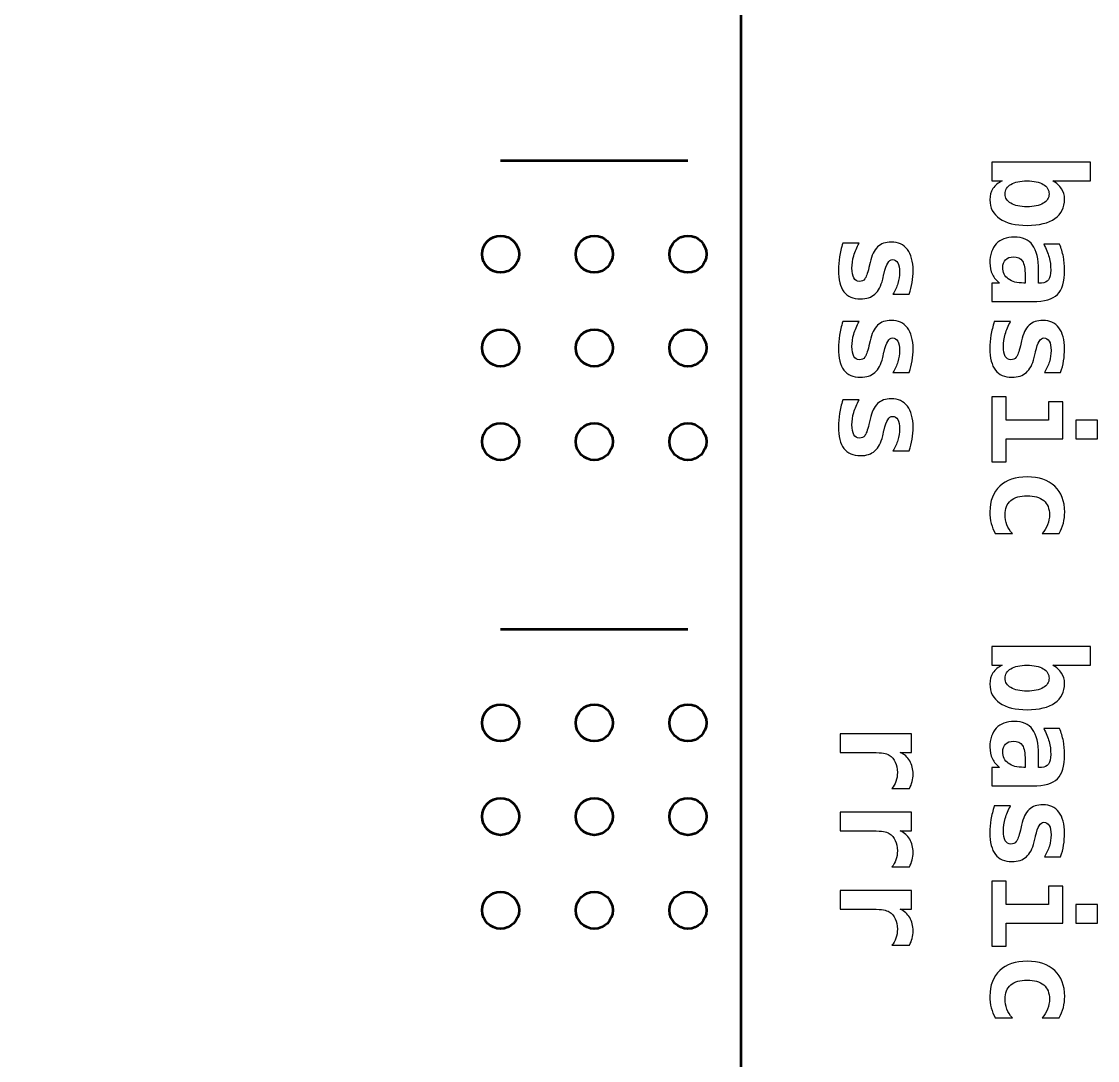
# Model space of a CAD drawing. Header units: centimetres. Extents: x -14.7 to 16.9, y -14.9 to 2.2.
# Drawn here: x -8.251 to -5.334, y -11.931 to -9.115 of the extents above; entities that cross this region are included whole.
import ezdxf

# ---------------------------------------------------------------- set-up
doc = ezdxf.new("R2010")
doc.units = ezdxf.units.CM
doc.header["$MEASUREMENT"] = 0
doc.layers.add('Layer 1', color=7, linetype='Continuous')

msp = doc.modelspace()

# ---------------------------------------------------------------- linework, layer by layer
at = {"layer": 'Layer 1', "lineweight": 53}
for centre in [(-6.952, -9.746), (-6.698, -9.746), (-6.444, -9.746), (-6.952, -10), (-6.698, -10), (-6.444, -10), (-6.952, -10.254), (-6.698, -10.254), (-6.444, -10.254), (-6.952, -11.016), (-6.698, -11.016), (-6.444, -11.016), (-6.952, -11.27), (-6.698, -11.27), (-6.444, -11.27), (-6.952, -11.524), (-6.698, -11.524), (-6.444, -11.524)]:
    msp.add_ellipse(centre, major_axis=(0, 0.05), ratio=1, dxfattribs=at)
msp.add_open_spline([(-13.7, -13.2), (-13.7, -13.2), (-13.7, -6.8), (-13.7, -6.8), (-13.7, -6.8), (-13.7, -6.52386), (-13.47614, -6.3), (-13.2, -6.3), (-13.2, -6.3), (-13.2, -6.3), (-6.8, -6.3), (-6.8, -6.3), (-6.8, -6.3), (-6.52386, -6.3), (-6.3, -6.52386), (-6.3, -6.8), (-6.3, -6.8), (-6.3, -6.8), (-6.3, -13.2), (-6.3, -13.2), (-6.3, -13.2), (-6.3, -13.47614), (-6.52386, -13.7), (-6.8, -13.7), (-6.8, -13.7), (-6.8, -13.7), (-13.2, -13.7), (-13.2, -13.7), (-13.2, -13.7), (-13.47614, -13.7), (-13.7, -13.47614), (-13.7, -13.2)], degree=3, knots=[0, 0, 0, 0, 0.1111111, 0.1111111, 0.1111111, 0.1111111, 0.2222222, 0.2222222, 0.2222222, 0.2222222, 0.3333333, 0.3333333, 0.3333333, 0.3333333, 0.4444444, 0.4444444, 0.4444444, 0.4444444, 0.5555556, 0.5555556, 0.5555556, 0.5555556, 0.6666667, 0.6666667, 0.6666667, 0.6666667, 0.7777778, 0.7777778, 0.7777778, 0.7777778, 1, 1, 1, 1], dxfattribs=at)
for points in [[(-6.952, -9.492), (-6.952, -9.492), (-6.444, -9.492), (-6.444, -9.492)], [(-6.952, -10.762), (-6.952, -10.762), (-6.444, -10.762), (-6.444, -10.762)]]:
    msp.add_open_spline(points, degree=3, dxfattribs=at)
at = {"layer": 'Layer 1'}
for points, knots in [([(-5.45507, -9.54721), (-5.44443, -9.55338), (-5.43643, -9.56062), (-5.43108, -9.56879), (-5.43108, -9.56879), (-5.42573, -9.57702), (-5.42308, -9.58625), (-5.42308, -9.5966), (-5.42308, -9.5966), (-5.42308, -9.61941), (-5.43179, -9.63705), (-5.44925, -9.64934), (-5.44925, -9.64934), (-5.46671, -9.66169), (-5.4917, -9.66786), (-5.52433, -9.66786), (-5.52433, -9.66786), (-5.55649, -9.66786), (-5.58136, -9.66181), (-5.59906, -9.64963), (-5.59906, -9.64963), (-5.61676, -9.63746), (-5.62558, -9.62035), (-5.62558, -9.5983), (-5.62558, -9.5983), (-5.62558, -9.58672), (-5.62276, -9.57667), (-5.61717, -9.56802), (-5.61717, -9.56802), (-5.61153, -9.55944), (-5.60318, -9.5525), (-5.59206, -9.54721), (-5.59206, -9.54721), (-5.59206, -9.54721), (-5.62064, -9.54721), (-5.62064, -9.54721), (-5.62064, -9.54721), (-5.62064, -9.54721), (-5.62064, -9.49676), (-5.62064, -9.49676), (-5.62064, -9.49676), (-5.62064, -9.49676), (-5.35253, -9.49676), (-5.35253, -9.49676), (-5.35253, -9.49676), (-5.35253, -9.49676), (-5.35253, -9.54721), (-5.35253, -9.54721), (-5.35253, -9.54721), (-5.35253, -9.54721), (-5.45507, -9.54721), (-5.45507, -9.54721)], [0, 0, 0, 0, 0.0714286, 0.0714286, 0.0714286, 0.0714286, 0.1428571, 0.1428571, 0.1428571, 0.1428571, 0.2142857, 0.2142857, 0.2142857, 0.2142857, 0.2857143, 0.2857143, 0.2857143, 0.2857143, 0.3571429, 0.3571429, 0.3571429, 0.3571429, 0.4285714, 0.4285714, 0.4285714, 0.4285714, 0.5, 0.5, 0.5, 0.5, 0.5714286, 0.5714286, 0.5714286, 0.5714286, 0.6428571, 0.6428571, 0.6428571, 0.6428571, 0.7142857, 0.7142857, 0.7142857, 0.7142857, 0.7857143, 0.7857143, 0.7857143, 0.7857143, 0.8571429, 0.8571429, 0.8571429, 0.8571429, 1, 1, 1, 1]), ([(-5.52468, -9.61741), (-5.50605, -9.61741), (-5.49146, -9.6143), (-5.48094, -9.60812), (-5.48094, -9.60812), (-5.47036, -9.60195), (-5.46506, -9.59337), (-5.46506, -9.58249), (-5.46506, -9.58249), (-5.46506, -9.57161), (-5.47036, -9.56297), (-5.48094, -9.55668), (-5.48094, -9.55668), (-5.49146, -9.55039), (-5.50605, -9.54721), (-5.52468, -9.54721), (-5.52468, -9.54721), (-5.54326, -9.54721), (-5.5579, -9.55039), (-5.56843, -9.55668), (-5.56843, -9.55668), (-5.57901, -9.56297), (-5.5843, -9.57161), (-5.5843, -9.58249), (-5.5843, -9.58249), (-5.5843, -9.59337), (-5.57901, -9.60195), (-5.56843, -9.60812), (-5.56843, -9.60812), (-5.5579, -9.6143), (-5.54326, -9.61741), (-5.52468, -9.61741)], [0, 0, 0, 0, 0.1111111, 0.1111111, 0.1111111, 0.1111111, 0.2222222, 0.2222222, 0.2222222, 0.2222222, 0.3333333, 0.3333333, 0.3333333, 0.3333333, 0.4444444, 0.4444444, 0.4444444, 0.4444444, 0.5555556, 0.5555556, 0.5555556, 0.5555556, 0.6666667, 0.6666667, 0.6666667, 0.6666667, 0.7777778, 0.7777778, 0.7777778, 0.7777778, 1, 1, 1, 1]), ([(-5.84431, -9.85413), (-5.84431, -9.85413), (-5.8884, -9.85413), (-5.8884, -9.85413), (-5.8884, -9.85413), (-5.88247, -9.84484), (-5.878, -9.83513), (-5.87494, -9.82508), (-5.87494, -9.82508), (-5.87194, -9.81503), (-5.87041, -9.80491), (-5.87041, -9.7948), (-5.87041, -9.7948), (-5.87041, -9.78351), (-5.87206, -9.77499), (-5.87529, -9.76928), (-5.87529, -9.76928), (-5.87859, -9.76352), (-5.88341, -9.76064), (-5.88982, -9.76064), (-5.88982, -9.76064), (-5.89899, -9.76064), (-5.90645, -9.77293), (-5.91222, -9.7975), (-5.91222, -9.7975), (-5.91222, -9.7975), (-5.91269, -9.79939), (-5.91269, -9.79939), (-5.91269, -9.79939), (-5.91269, -9.79939), (-5.91616, -9.81385), (-5.91616, -9.81385), (-5.91616, -9.81385), (-5.92051, -9.83225), (-5.92756, -9.84578), (-5.93726, -9.8543), (-5.93726, -9.8543), (-5.94697, -9.86289), (-5.96008, -9.86718), (-5.9766, -9.86718), (-5.9766, -9.86718), (-5.99647, -9.86718), (-6.01141, -9.86065), (-6.02134, -9.84766), (-6.02134, -9.84766), (-6.03128, -9.83461), (-6.03622, -9.81503), (-6.03622, -9.78886), (-6.03622, -9.78886), (-6.03622, -9.77728), (-6.03522, -9.76534), (-6.03322, -9.75323), (-6.03322, -9.75323), (-6.03122, -9.74106), (-6.02822, -9.72871), (-6.02422, -9.71619), (-6.02422, -9.71619), (-6.02422, -9.71619), (-5.98013, -9.71619), (-5.98013, -9.71619), (-5.98013, -9.71619), (-5.98642, -9.7273), (-5.99124, -9.73865), (-5.99453, -9.75017), (-5.99453, -9.75017), (-5.99788, -9.7617), (-5.99953, -9.77281), (-5.99953, -9.78363), (-5.99953, -9.78363), (-5.99953, -9.79545), (-5.99782, -9.80438), (-5.99436, -9.81044), (-5.99436, -9.81044), (-5.99095, -9.8165), (-5.98595, -9.81955), (-5.97942, -9.81955), (-5.97942, -9.81955), (-5.97295, -9.81955), (-5.96801, -9.81738), (-5.9646, -9.81309), (-5.9646, -9.81309), (-5.96114, -9.80879), (-5.95749, -9.79856), (-5.95355, -9.78233), (-5.95355, -9.78233), (-5.95355, -9.78233), (-5.95049, -9.7684), (-5.95049, -9.7684), (-5.95049, -9.7684), (-5.94608, -9.74911), (-5.93926, -9.73506), (-5.92997, -9.72624), (-5.92997, -9.72624), (-5.92068, -9.71742), (-5.90822, -9.71301), (-5.89264, -9.71301), (-5.89264, -9.71301), (-5.874, -9.71301), (-5.85953, -9.71972), (-5.84925, -9.73318), (-5.84925, -9.73318), (-5.8389, -9.74659), (-5.83372, -9.76552), (-5.83372, -9.78986), (-5.83372, -9.78986), (-5.83372, -9.8008), (-5.83461, -9.81167), (-5.83637, -9.82249), (-5.83637, -9.82249), (-5.83813, -9.83337), (-5.84078, -9.84389), (-5.84431, -9.85413)], [0, 0, 0, 0, 0.0344828, 0.0344828, 0.0344828, 0.0344828, 0.0689655, 0.0689655, 0.0689655, 0.0689655, 0.1034483, 0.1034483, 0.1034483, 0.1034483, 0.137931, 0.137931, 0.137931, 0.137931, 0.1724138, 0.1724138, 0.1724138, 0.1724138, 0.2068966, 0.2068966, 0.2068966, 0.2068966, 0.2413793, 0.2413793, 0.2413793, 0.2413793, 0.2758621, 0.2758621, 0.2758621, 0.2758621, 0.3103448, 0.3103448, 0.3103448, 0.3103448, 0.3448276, 0.3448276, 0.3448276, 0.3448276, 0.3793103, 0.3793103, 0.3793103, 0.3793103, 0.4137931, 0.4137931, 0.4137931, 0.4137931, 0.4482759, 0.4482759, 0.4482759, 0.4482759, 0.4827586, 0.4827586, 0.4827586, 0.4827586, 0.5172414, 0.5172414, 0.5172414, 0.5172414, 0.5517241, 0.5517241, 0.5517241, 0.5517241, 0.5862069, 0.5862069, 0.5862069, 0.5862069, 0.6206897, 0.6206897, 0.6206897, 0.6206897, 0.6551724, 0.6551724, 0.6551724, 0.6551724, 0.6896552, 0.6896552, 0.6896552, 0.6896552, 0.7241379, 0.7241379, 0.7241379, 0.7241379, 0.7586207, 0.7586207, 0.7586207, 0.7586207, 0.7931034, 0.7931034, 0.7931034, 0.7931034, 0.8275862, 0.8275862, 0.8275862, 0.8275862, 0.862069, 0.862069, 0.862069, 0.862069, 0.8965517, 0.8965517, 0.8965517, 0.8965517, 0.9310345, 0.9310345, 0.9310345, 0.9310345, 1, 1, 1, 1]), ([(-5.51051, -9.87423), (-5.51051, -9.87423), (-5.62064, -9.87423), (-5.62064, -9.87423), (-5.62064, -9.87423), (-5.62064, -9.87423), (-5.62064, -9.82414), (-5.62064, -9.82414), (-5.62064, -9.82414), (-5.62064, -9.82414), (-5.59912, -9.82414), (-5.59912, -9.82414), (-5.59912, -9.82414), (-5.60759, -9.81802), (-5.61411, -9.81026), (-5.6187, -9.80074), (-5.6187, -9.80074), (-5.62329, -9.79121), (-5.62558, -9.78069), (-5.62558, -9.76922), (-5.62558, -9.76922), (-5.62558, -9.74723), (-5.61976, -9.73018), (-5.60818, -9.71795), (-5.60818, -9.71795), (-5.59659, -9.70572), (-5.58036, -9.69961), (-5.55961, -9.69961), (-5.55961, -9.69961), (-5.53709, -9.69961), (-5.52045, -9.7069), (-5.50975, -9.72148), (-5.50975, -9.72148), (-5.49899, -9.73606), (-5.49364, -9.75858), (-5.49364, -9.7891), (-5.49364, -9.7891), (-5.49364, -9.7891), (-5.49364, -9.82414), (-5.49364, -9.82414), (-5.49364, -9.82414), (-5.49364, -9.82414), (-5.48523, -9.82414), (-5.48523, -9.82414), (-5.48523, -9.82414), (-5.47706, -9.82414), (-5.47094, -9.8212), (-5.46677, -9.81526), (-5.46677, -9.81526), (-5.46259, -9.80932), (-5.46048, -9.80062), (-5.46048, -9.7891), (-5.46048, -9.7891), (-5.46048, -9.77704), (-5.46201, -9.7654), (-5.46501, -9.75405), (-5.46501, -9.75405), (-5.46806, -9.74276), (-5.47288, -9.73095), (-5.47953, -9.71866), (-5.47953, -9.71866), (-5.47953, -9.71866), (-5.43649, -9.71866), (-5.43649, -9.71866), (-5.43649, -9.71866), (-5.4319, -9.72977), (-5.42855, -9.74112), (-5.42638, -9.75258), (-5.42638, -9.75258), (-5.4242, -9.76411), (-5.42308, -9.77628), (-5.42308, -9.7891), (-5.42308, -9.7891), (-5.42308, -9.82049), (-5.42943, -9.84248), (-5.44219, -9.85518), (-5.44219, -9.85518), (-5.45495, -9.86788), (-5.47771, -9.87423), (-5.51051, -9.87423)], [0, 0, 0, 0, 0.047619, 0.047619, 0.047619, 0.047619, 0.0952381, 0.0952381, 0.0952381, 0.0952381, 0.1428571, 0.1428571, 0.1428571, 0.1428571, 0.1904762, 0.1904762, 0.1904762, 0.1904762, 0.2380952, 0.2380952, 0.2380952, 0.2380952, 0.2857143, 0.2857143, 0.2857143, 0.2857143, 0.3333333, 0.3333333, 0.3333333, 0.3333333, 0.3809524, 0.3809524, 0.3809524, 0.3809524, 0.4285714, 0.4285714, 0.4285714, 0.4285714, 0.4761905, 0.4761905, 0.4761905, 0.4761905, 0.5238095, 0.5238095, 0.5238095, 0.5238095, 0.5714286, 0.5714286, 0.5714286, 0.5714286, 0.6190476, 0.6190476, 0.6190476, 0.6190476, 0.6666667, 0.6666667, 0.6666667, 0.6666667, 0.7142857, 0.7142857, 0.7142857, 0.7142857, 0.7619048, 0.7619048, 0.7619048, 0.7619048, 0.8095238, 0.8095238, 0.8095238, 0.8095238, 0.8571429, 0.8571429, 0.8571429, 0.8571429, 0.9047619, 0.9047619, 0.9047619, 0.9047619, 1, 1, 1, 1]), ([(-5.52998, -9.80397), (-5.52998, -9.7851), (-5.53239, -9.77193), (-5.53721, -9.76446), (-5.53721, -9.76446), (-5.54203, -9.75699), (-5.55032, -9.75323), (-5.56202, -9.75323), (-5.56202, -9.75323), (-5.57078, -9.75323), (-5.57772, -9.75582), (-5.58289, -9.76099), (-5.58289, -9.76099), (-5.58807, -9.76617), (-5.59065, -9.77316), (-5.59065, -9.78204), (-5.59065, -9.78204), (-5.59065, -9.79539), (-5.5856, -9.80574), (-5.57554, -9.81309), (-5.57554, -9.81309), (-5.56549, -9.82044), (-5.55144, -9.82414), (-5.53344, -9.82414), (-5.53344, -9.82414), (-5.53344, -9.82414), (-5.52998, -9.82414), (-5.52998, -9.82414), (-5.52998, -9.82414), (-5.52998, -9.82414), (-5.52998, -9.80397), (-5.52998, -9.80397)], [0, 0, 0, 0, 0.1111111, 0.1111111, 0.1111111, 0.1111111, 0.2222222, 0.2222222, 0.2222222, 0.2222222, 0.3333333, 0.3333333, 0.3333333, 0.3333333, 0.4444444, 0.4444444, 0.4444444, 0.4444444, 0.5555556, 0.5555556, 0.5555556, 0.5555556, 0.6666667, 0.6666667, 0.6666667, 0.6666667, 0.7777778, 0.7777778, 0.7777778, 0.7777778, 1, 1, 1, 1]), ([(-5.84431, -10.0665), (-5.84431, -10.0665), (-5.8884, -10.0665), (-5.8884, -10.0665), (-5.8884, -10.0665), (-5.88247, -10.05721), (-5.878, -10.0475), (-5.87494, -10.03745), (-5.87494, -10.03745), (-5.87194, -10.0274), (-5.87041, -10.01728), (-5.87041, -10.00717), (-5.87041, -10.00717), (-5.87041, -9.99588), (-5.87206, -9.98736), (-5.87529, -9.98165), (-5.87529, -9.98165), (-5.87859, -9.97589), (-5.88341, -9.97301), (-5.88982, -9.97301), (-5.88982, -9.97301), (-5.89899, -9.97301), (-5.90645, -9.9853), (-5.91222, -10.00987), (-5.91222, -10.00987), (-5.91222, -10.00987), (-5.91269, -10.01176), (-5.91269, -10.01176), (-5.91269, -10.01176), (-5.91269, -10.01176), (-5.91616, -10.02622), (-5.91616, -10.02622), (-5.91616, -10.02622), (-5.92051, -10.04462), (-5.92756, -10.05815), (-5.93726, -10.06667), (-5.93726, -10.06667), (-5.94697, -10.07526), (-5.96008, -10.07955), (-5.9766, -10.07955), (-5.9766, -10.07955), (-5.99647, -10.07955), (-6.01141, -10.07302), (-6.02134, -10.06003), (-6.02134, -10.06003), (-6.03128, -10.04698), (-6.03622, -10.0274), (-6.03622, -10.00123), (-6.03622, -10.00123), (-6.03622, -9.98965), (-6.03522, -9.97771), (-6.03322, -9.9656), (-6.03322, -9.9656), (-6.03122, -9.95343), (-6.02822, -9.94108), (-6.02422, -9.92856), (-6.02422, -9.92856), (-6.02422, -9.92856), (-5.98013, -9.92856), (-5.98013, -9.92856), (-5.98013, -9.92856), (-5.98642, -9.93967), (-5.99124, -9.95102), (-5.99453, -9.96254), (-5.99453, -9.96254), (-5.99788, -9.97407), (-5.99953, -9.98518), (-5.99953, -9.996), (-5.99953, -9.996), (-5.99953, -10.00782), (-5.99782, -10.01675), (-5.99436, -10.02281), (-5.99436, -10.02281), (-5.99095, -10.02887), (-5.98595, -10.03192), (-5.97942, -10.03192), (-5.97942, -10.03192), (-5.97295, -10.03192), (-5.96801, -10.02975), (-5.9646, -10.02546), (-5.9646, -10.02546), (-5.96114, -10.02116), (-5.95749, -10.01093), (-5.95355, -9.9947), (-5.95355, -9.9947), (-5.95355, -9.9947), (-5.95049, -9.98077), (-5.95049, -9.98077), (-5.95049, -9.98077), (-5.94608, -9.96148), (-5.93926, -9.94743), (-5.92997, -9.93861), (-5.92997, -9.93861), (-5.92068, -9.92979), (-5.90822, -9.92538), (-5.89264, -9.92538), (-5.89264, -9.92538), (-5.874, -9.92538), (-5.85953, -9.93209), (-5.84925, -9.94555), (-5.84925, -9.94555), (-5.8389, -9.95896), (-5.83372, -9.97789), (-5.83372, -10.00223), (-5.83372, -10.00223), (-5.83372, -10.01317), (-5.83461, -10.02404), (-5.83637, -10.03486), (-5.83637, -10.03486), (-5.83813, -10.04574), (-5.84078, -10.05626), (-5.84431, -10.0665)], [0, 0, 0, 0, 0.0344828, 0.0344828, 0.0344828, 0.0344828, 0.0689655, 0.0689655, 0.0689655, 0.0689655, 0.1034483, 0.1034483, 0.1034483, 0.1034483, 0.137931, 0.137931, 0.137931, 0.137931, 0.1724138, 0.1724138, 0.1724138, 0.1724138, 0.2068966, 0.2068966, 0.2068966, 0.2068966, 0.2413793, 0.2413793, 0.2413793, 0.2413793, 0.2758621, 0.2758621, 0.2758621, 0.2758621, 0.3103448, 0.3103448, 0.3103448, 0.3103448, 0.3448276, 0.3448276, 0.3448276, 0.3448276, 0.3793103, 0.3793103, 0.3793103, 0.3793103, 0.4137931, 0.4137931, 0.4137931, 0.4137931, 0.4482759, 0.4482759, 0.4482759, 0.4482759, 0.4827586, 0.4827586, 0.4827586, 0.4827586, 0.5172414, 0.5172414, 0.5172414, 0.5172414, 0.5517241, 0.5517241, 0.5517241, 0.5517241, 0.5862069, 0.5862069, 0.5862069, 0.5862069, 0.6206897, 0.6206897, 0.6206897, 0.6206897, 0.6551724, 0.6551724, 0.6551724, 0.6551724, 0.6896552, 0.6896552, 0.6896552, 0.6896552, 0.7241379, 0.7241379, 0.7241379, 0.7241379, 0.7586207, 0.7586207, 0.7586207, 0.7586207, 0.7931034, 0.7931034, 0.7931034, 0.7931034, 0.8275862, 0.8275862, 0.8275862, 0.8275862, 0.862069, 0.862069, 0.862069, 0.862069, 0.8965517, 0.8965517, 0.8965517, 0.8965517, 0.9310345, 0.9310345, 0.9310345, 0.9310345, 1, 1, 1, 1]), ([(-5.43367, -10.0665), (-5.43367, -10.0665), (-5.47776, -10.0665), (-5.47776, -10.0665), (-5.47776, -10.0665), (-5.47183, -10.05721), (-5.46736, -10.0475), (-5.4643, -10.03745), (-5.4643, -10.03745), (-5.4613, -10.0274), (-5.45977, -10.01728), (-5.45977, -10.00717), (-5.45977, -10.00717), (-5.45977, -9.99588), (-5.46142, -9.98736), (-5.46465, -9.98165), (-5.46465, -9.98165), (-5.46795, -9.97589), (-5.47277, -9.97301), (-5.47918, -9.97301), (-5.47918, -9.97301), (-5.48835, -9.97301), (-5.49581, -9.9853), (-5.50158, -10.00987), (-5.50158, -10.00987), (-5.50158, -10.00987), (-5.50205, -10.01176), (-5.50205, -10.01176), (-5.50205, -10.01176), (-5.50205, -10.01176), (-5.50552, -10.02622), (-5.50552, -10.02622), (-5.50552, -10.02622), (-5.50987, -10.04462), (-5.51692, -10.05815), (-5.52662, -10.06667), (-5.52662, -10.06667), (-5.53633, -10.07526), (-5.54944, -10.07955), (-5.56596, -10.07955), (-5.56596, -10.07955), (-5.58583, -10.07955), (-5.60077, -10.07302), (-5.6107, -10.06003), (-5.6107, -10.06003), (-5.62064, -10.04698), (-5.62558, -10.0274), (-5.62558, -10.00123), (-5.62558, -10.00123), (-5.62558, -9.98965), (-5.62458, -9.97771), (-5.62258, -9.9656), (-5.62258, -9.9656), (-5.62058, -9.95343), (-5.61758, -9.94108), (-5.61358, -9.92856), (-5.61358, -9.92856), (-5.61358, -9.92856), (-5.56949, -9.92856), (-5.56949, -9.92856), (-5.56949, -9.92856), (-5.57578, -9.93967), (-5.5806, -9.95102), (-5.58389, -9.96254), (-5.58389, -9.96254), (-5.58724, -9.97407), (-5.58889, -9.98518), (-5.58889, -9.996), (-5.58889, -9.996), (-5.58889, -10.00782), (-5.58718, -10.01675), (-5.58372, -10.02281), (-5.58372, -10.02281), (-5.58031, -10.02887), (-5.57531, -10.03192), (-5.56878, -10.03192), (-5.56878, -10.03192), (-5.56231, -10.03192), (-5.55737, -10.02975), (-5.55396, -10.02546), (-5.55396, -10.02546), (-5.5505, -10.02116), (-5.54685, -10.01093), (-5.54291, -9.9947), (-5.54291, -9.9947), (-5.54291, -9.9947), (-5.53985, -9.98077), (-5.53985, -9.98077), (-5.53985, -9.98077), (-5.53544, -9.96148), (-5.52862, -9.94743), (-5.51933, -9.93861), (-5.51933, -9.93861), (-5.51004, -9.92979), (-5.49758, -9.92538), (-5.482, -9.92538), (-5.482, -9.92538), (-5.46336, -9.92538), (-5.44889, -9.93209), (-5.43861, -9.94555), (-5.43861, -9.94555), (-5.42826, -9.95896), (-5.42308, -9.97789), (-5.42308, -10.00223), (-5.42308, -10.00223), (-5.42308, -10.01317), (-5.42397, -10.02404), (-5.42573, -10.03486), (-5.42573, -10.03486), (-5.42749, -10.04574), (-5.43014, -10.05626), (-5.43367, -10.0665)], [0, 0, 0, 0, 0.0344828, 0.0344828, 0.0344828, 0.0344828, 0.0689655, 0.0689655, 0.0689655, 0.0689655, 0.1034483, 0.1034483, 0.1034483, 0.1034483, 0.137931, 0.137931, 0.137931, 0.137931, 0.1724138, 0.1724138, 0.1724138, 0.1724138, 0.2068966, 0.2068966, 0.2068966, 0.2068966, 0.2413793, 0.2413793, 0.2413793, 0.2413793, 0.2758621, 0.2758621, 0.2758621, 0.2758621, 0.3103448, 0.3103448, 0.3103448, 0.3103448, 0.3448276, 0.3448276, 0.3448276, 0.3448276, 0.3793103, 0.3793103, 0.3793103, 0.3793103, 0.4137931, 0.4137931, 0.4137931, 0.4137931, 0.4482759, 0.4482759, 0.4482759, 0.4482759, 0.4827586, 0.4827586, 0.4827586, 0.4827586, 0.5172414, 0.5172414, 0.5172414, 0.5172414, 0.5517241, 0.5517241, 0.5517241, 0.5517241, 0.5862069, 0.5862069, 0.5862069, 0.5862069, 0.6206897, 0.6206897, 0.6206897, 0.6206897, 0.6551724, 0.6551724, 0.6551724, 0.6551724, 0.6896552, 0.6896552, 0.6896552, 0.6896552, 0.7241379, 0.7241379, 0.7241379, 0.7241379, 0.7586207, 0.7586207, 0.7586207, 0.7586207, 0.7931034, 0.7931034, 0.7931034, 0.7931034, 0.8275862, 0.8275862, 0.8275862, 0.8275862, 0.862069, 0.862069, 0.862069, 0.862069, 0.8965517, 0.8965517, 0.8965517, 0.8965517, 0.9310345, 0.9310345, 0.9310345, 0.9310345, 1, 1, 1, 1]), ([(-5.84431, -10.27887), (-5.84431, -10.27887), (-5.8884, -10.27887), (-5.8884, -10.27887), (-5.8884, -10.27887), (-5.88247, -10.26958), (-5.878, -10.25987), (-5.87494, -10.24982), (-5.87494, -10.24982), (-5.87194, -10.23977), (-5.87041, -10.22965), (-5.87041, -10.21954), (-5.87041, -10.21954), (-5.87041, -10.20825), (-5.87206, -10.19973), (-5.87529, -10.19402), (-5.87529, -10.19402), (-5.87859, -10.18826), (-5.88341, -10.18538), (-5.88982, -10.18538), (-5.88982, -10.18538), (-5.89899, -10.18538), (-5.90645, -10.19767), (-5.91222, -10.22224), (-5.91222, -10.22224), (-5.91222, -10.22224), (-5.91269, -10.22413), (-5.91269, -10.22413), (-5.91269, -10.22413), (-5.91269, -10.22413), (-5.91616, -10.23859), (-5.91616, -10.23859), (-5.91616, -10.23859), (-5.92051, -10.25699), (-5.92756, -10.27052), (-5.93726, -10.27904), (-5.93726, -10.27904), (-5.94697, -10.28763), (-5.96008, -10.29192), (-5.9766, -10.29192), (-5.9766, -10.29192), (-5.99647, -10.29192), (-6.01141, -10.28539), (-6.02134, -10.2724), (-6.02134, -10.2724), (-6.03128, -10.25935), (-6.03622, -10.23977), (-6.03622, -10.2136), (-6.03622, -10.2136), (-6.03622, -10.20202), (-6.03522, -10.19008), (-6.03322, -10.17797), (-6.03322, -10.17797), (-6.03122, -10.1658), (-6.02822, -10.15345), (-6.02422, -10.14093), (-6.02422, -10.14093), (-6.02422, -10.14093), (-5.98013, -10.14093), (-5.98013, -10.14093), (-5.98013, -10.14093), (-5.98642, -10.15204), (-5.99124, -10.16339), (-5.99453, -10.17491), (-5.99453, -10.17491), (-5.99788, -10.18644), (-5.99953, -10.19755), (-5.99953, -10.20837), (-5.99953, -10.20837), (-5.99953, -10.22019), (-5.99782, -10.22912), (-5.99436, -10.23518), (-5.99436, -10.23518), (-5.99095, -10.24124), (-5.98595, -10.24429), (-5.97942, -10.24429), (-5.97942, -10.24429), (-5.97295, -10.24429), (-5.96801, -10.24212), (-5.9646, -10.23783), (-5.9646, -10.23783), (-5.96114, -10.23353), (-5.95749, -10.2233), (-5.95355, -10.20707), (-5.95355, -10.20707), (-5.95355, -10.20707), (-5.95049, -10.19314), (-5.95049, -10.19314), (-5.95049, -10.19314), (-5.94608, -10.17385), (-5.93926, -10.1598), (-5.92997, -10.15098), (-5.92997, -10.15098), (-5.92068, -10.14216), (-5.90822, -10.13775), (-5.89264, -10.13775), (-5.89264, -10.13775), (-5.874, -10.13775), (-5.85953, -10.14446), (-5.84925, -10.15792), (-5.84925, -10.15792), (-5.8389, -10.17133), (-5.83372, -10.19026), (-5.83372, -10.2146), (-5.83372, -10.2146), (-5.83372, -10.22554), (-5.83461, -10.23641), (-5.83637, -10.24723), (-5.83637, -10.24723), (-5.83813, -10.25811), (-5.84078, -10.26863), (-5.84431, -10.27887)], [0, 0, 0, 0, 0.0344828, 0.0344828, 0.0344828, 0.0344828, 0.0689655, 0.0689655, 0.0689655, 0.0689655, 0.1034483, 0.1034483, 0.1034483, 0.1034483, 0.137931, 0.137931, 0.137931, 0.137931, 0.1724138, 0.1724138, 0.1724138, 0.1724138, 0.2068966, 0.2068966, 0.2068966, 0.2068966, 0.2413793, 0.2413793, 0.2413793, 0.2413793, 0.2758621, 0.2758621, 0.2758621, 0.2758621, 0.3103448, 0.3103448, 0.3103448, 0.3103448, 0.3448276, 0.3448276, 0.3448276, 0.3448276, 0.3793103, 0.3793103, 0.3793103, 0.3793103, 0.4137931, 0.4137931, 0.4137931, 0.4137931, 0.4482759, 0.4482759, 0.4482759, 0.4482759, 0.4827586, 0.4827586, 0.4827586, 0.4827586, 0.5172414, 0.5172414, 0.5172414, 0.5172414, 0.5517241, 0.5517241, 0.5517241, 0.5517241, 0.5862069, 0.5862069, 0.5862069, 0.5862069, 0.6206897, 0.6206897, 0.6206897, 0.6206897, 0.6551724, 0.6551724, 0.6551724, 0.6551724, 0.6896552, 0.6896552, 0.6896552, 0.6896552, 0.7241379, 0.7241379, 0.7241379, 0.7241379, 0.7586207, 0.7586207, 0.7586207, 0.7586207, 0.7931034, 0.7931034, 0.7931034, 0.7931034, 0.8275862, 0.8275862, 0.8275862, 0.8275862, 0.862069, 0.862069, 0.862069, 0.862069, 0.8965517, 0.8965517, 0.8965517, 0.8965517, 0.9310345, 0.9310345, 0.9310345, 0.9310345, 1, 1, 1, 1]), ([(-5.42767, -10.14622), (-5.42767, -10.14622), (-5.42767, -10.24606), (-5.42767, -10.24606), (-5.42767, -10.24606), (-5.42767, -10.24606), (-5.58183, -10.24606), (-5.58183, -10.24606), (-5.58183, -10.24606), (-5.58183, -10.24606), (-5.58183, -10.30885), (-5.58183, -10.30885), (-5.58183, -10.30885), (-5.58183, -10.30885), (-5.62064, -10.30885), (-5.62064, -10.30885), (-5.62064, -10.30885), (-5.62064, -10.30885), (-5.62064, -10.13281), (-5.62064, -10.13281), (-5.62064, -10.13281), (-5.62064, -10.13281), (-5.58183, -10.13281), (-5.58183, -10.13281), (-5.58183, -10.13281), (-5.58183, -10.13281), (-5.58183, -10.19561), (-5.58183, -10.19561), (-5.58183, -10.19561), (-5.58183, -10.19561), (-5.46648, -10.19561), (-5.46648, -10.19561), (-5.46648, -10.19561), (-5.46648, -10.19561), (-5.46648, -10.14622), (-5.46648, -10.14622), (-5.46648, -10.14622), (-5.46648, -10.14622), (-5.42767, -10.14622), (-5.42767, -10.14622)], [0, 0, 0, 0, 0.0909091, 0.0909091, 0.0909091, 0.0909091, 0.1818182, 0.1818182, 0.1818182, 0.1818182, 0.2727273, 0.2727273, 0.2727273, 0.2727273, 0.3636364, 0.3636364, 0.3636364, 0.3636364, 0.4545455, 0.4545455, 0.4545455, 0.4545455, 0.5454545, 0.5454545, 0.5454545, 0.5454545, 0.6363636, 0.6363636, 0.6363636, 0.6363636, 0.7272727, 0.7272727, 0.7272727, 0.7272727, 0.8181818, 0.8181818, 0.8181818, 0.8181818, 1, 1, 1, 1]), ([(-5.33383, -10.19561), (-5.33383, -10.19561), (-5.33383, -10.24606), (-5.33383, -10.24606), (-5.33383, -10.24606), (-5.33383, -10.24606), (-5.39274, -10.24606), (-5.39274, -10.24606), (-5.39274, -10.24606), (-5.39274, -10.24606), (-5.39274, -10.19561), (-5.39274, -10.19561), (-5.39274, -10.19561), (-5.39274, -10.19561), (-5.33383, -10.19561), (-5.33383, -10.19561)], [0, 0, 0, 0, 0.2, 0.2, 0.2, 0.2, 0.4, 0.4, 0.4, 0.4, 0.6, 0.6, 0.6, 0.6, 1, 1, 1, 1]), ([(-5.61076, -10.50323), (-5.6157, -10.4947), (-5.61941, -10.48559), (-5.62187, -10.47583), (-5.62187, -10.47583), (-5.62434, -10.46607), (-5.62558, -10.4556), (-5.62558, -10.44432), (-5.62558, -10.44432), (-5.62558, -10.41456), (-5.61664, -10.39134), (-5.59871, -10.37458), (-5.59871, -10.37458), (-5.58083, -10.35783), (-5.55602, -10.34942), (-5.52433, -10.34942), (-5.52433, -10.34942), (-5.49252, -10.34942), (-5.46765, -10.35788), (-5.44966, -10.37476), (-5.44966, -10.37476), (-5.43173, -10.39163), (-5.42273, -10.41492), (-5.42273, -10.44467), (-5.42273, -10.44467), (-5.42273, -10.45502), (-5.42397, -10.46495), (-5.42638, -10.47454), (-5.42638, -10.47454), (-5.42879, -10.48412), (-5.43249, -10.4937), (-5.43755, -10.50323), (-5.43755, -10.50323), (-5.43755, -10.50323), (-5.48376, -10.50323), (-5.48376, -10.50323), (-5.48376, -10.50323), (-5.47741, -10.49588), (-5.47253, -10.48783), (-5.46912, -10.47901), (-5.46912, -10.47901), (-5.46571, -10.47025), (-5.46401, -10.46113), (-5.46401, -10.45172), (-5.46401, -10.45172), (-5.46401, -10.43532), (-5.46924, -10.42268), (-5.4797, -10.41386), (-5.4797, -10.41386), (-5.49017, -10.40498), (-5.50505, -10.40057), (-5.52433, -10.40057), (-5.52433, -10.40057), (-5.54362, -10.40057), (-5.55843, -10.40498), (-5.56878, -10.41386), (-5.56878, -10.41386), (-5.57913, -10.42268), (-5.5843, -10.43532), (-5.5843, -10.45172), (-5.5843, -10.45172), (-5.5843, -10.46148), (-5.58266, -10.4706), (-5.57942, -10.47912), (-5.57942, -10.47912), (-5.57613, -10.48759), (-5.57119, -10.49565), (-5.56455, -10.50323), (-5.56455, -10.50323), (-5.56455, -10.50323), (-5.61076, -10.50323), (-5.61076, -10.50323)], [0, 0, 0, 0, 0.0526316, 0.0526316, 0.0526316, 0.0526316, 0.1052632, 0.1052632, 0.1052632, 0.1052632, 0.1578947, 0.1578947, 0.1578947, 0.1578947, 0.2105263, 0.2105263, 0.2105263, 0.2105263, 0.2631579, 0.2631579, 0.2631579, 0.2631579, 0.3157895, 0.3157895, 0.3157895, 0.3157895, 0.3684211, 0.3684211, 0.3684211, 0.3684211, 0.4210526, 0.4210526, 0.4210526, 0.4210526, 0.4736842, 0.4736842, 0.4736842, 0.4736842, 0.5263158, 0.5263158, 0.5263158, 0.5263158, 0.5789474, 0.5789474, 0.5789474, 0.5789474, 0.6315789, 0.6315789, 0.6315789, 0.6315789, 0.6842105, 0.6842105, 0.6842105, 0.6842105, 0.7368421, 0.7368421, 0.7368421, 0.7368421, 0.7894737, 0.7894737, 0.7894737, 0.7894737, 0.8421053, 0.8421053, 0.8421053, 0.8421053, 0.8947368, 0.8947368, 0.8947368, 0.8947368, 1, 1, 1, 1]), ([(-5.45507, -10.85971), (-5.44443, -10.86588), (-5.43643, -10.87312), (-5.43108, -10.88129), (-5.43108, -10.88129), (-5.42573, -10.88952), (-5.42308, -10.89875), (-5.42308, -10.9091), (-5.42308, -10.9091), (-5.42308, -10.93191), (-5.43179, -10.94955), (-5.44925, -10.96184), (-5.44925, -10.96184), (-5.46671, -10.97419), (-5.4917, -10.98036), (-5.52433, -10.98036), (-5.52433, -10.98036), (-5.55649, -10.98036), (-5.58136, -10.97431), (-5.59906, -10.96213), (-5.59906, -10.96213), (-5.61676, -10.94996), (-5.62558, -10.93285), (-5.62558, -10.9108), (-5.62558, -10.9108), (-5.62558, -10.89922), (-5.62276, -10.88917), (-5.61717, -10.88052), (-5.61717, -10.88052), (-5.61153, -10.87194), (-5.60318, -10.865), (-5.59206, -10.85971), (-5.59206, -10.85971), (-5.59206, -10.85971), (-5.62064, -10.85971), (-5.62064, -10.85971), (-5.62064, -10.85971), (-5.62064, -10.85971), (-5.62064, -10.80926), (-5.62064, -10.80926), (-5.62064, -10.80926), (-5.62064, -10.80926), (-5.35253, -10.80926), (-5.35253, -10.80926), (-5.35253, -10.80926), (-5.35253, -10.80926), (-5.35253, -10.85971), (-5.35253, -10.85971), (-5.35253, -10.85971), (-5.35253, -10.85971), (-5.45507, -10.85971), (-5.45507, -10.85971)], [0, 0, 0, 0, 0.0714286, 0.0714286, 0.0714286, 0.0714286, 0.1428571, 0.1428571, 0.1428571, 0.1428571, 0.2142857, 0.2142857, 0.2142857, 0.2142857, 0.2857143, 0.2857143, 0.2857143, 0.2857143, 0.3571429, 0.3571429, 0.3571429, 0.3571429, 0.4285714, 0.4285714, 0.4285714, 0.4285714, 0.5, 0.5, 0.5, 0.5, 0.5714286, 0.5714286, 0.5714286, 0.5714286, 0.6428571, 0.6428571, 0.6428571, 0.6428571, 0.7142857, 0.7142857, 0.7142857, 0.7142857, 0.7857143, 0.7857143, 0.7857143, 0.7857143, 0.8571429, 0.8571429, 0.8571429, 0.8571429, 1, 1, 1, 1]), ([(-5.52468, -10.92991), (-5.50605, -10.92991), (-5.49146, -10.9268), (-5.48094, -10.92062), (-5.48094, -10.92062), (-5.47036, -10.91445), (-5.46506, -10.90587), (-5.46506, -10.89499), (-5.46506, -10.89499), (-5.46506, -10.88411), (-5.47036, -10.87547), (-5.48094, -10.86918), (-5.48094, -10.86918), (-5.49146, -10.86289), (-5.50605, -10.85971), (-5.52468, -10.85971), (-5.52468, -10.85971), (-5.54326, -10.85971), (-5.5579, -10.86289), (-5.56843, -10.86918), (-5.56843, -10.86918), (-5.57901, -10.87547), (-5.5843, -10.88411), (-5.5843, -10.89499), (-5.5843, -10.89499), (-5.5843, -10.90587), (-5.57901, -10.91445), (-5.56843, -10.92062), (-5.56843, -10.92062), (-5.5579, -10.9268), (-5.54326, -10.92991), (-5.52468, -10.92991)], [0, 0, 0, 0, 0.1111111, 0.1111111, 0.1111111, 0.1111111, 0.2222222, 0.2222222, 0.2222222, 0.2222222, 0.3333333, 0.3333333, 0.3333333, 0.3333333, 0.4444444, 0.4444444, 0.4444444, 0.4444444, 0.5555556, 0.5555556, 0.5555556, 0.5555556, 0.6666667, 0.6666667, 0.6666667, 0.6666667, 0.7777778, 0.7777778, 0.7777778, 0.7777778, 1, 1, 1, 1]), ([(-5.51051, -11.18673), (-5.51051, -11.18673), (-5.62064, -11.18673), (-5.62064, -11.18673), (-5.62064, -11.18673), (-5.62064, -11.18673), (-5.62064, -11.13664), (-5.62064, -11.13664), (-5.62064, -11.13664), (-5.62064, -11.13664), (-5.59912, -11.13664), (-5.59912, -11.13664), (-5.59912, -11.13664), (-5.60759, -11.13052), (-5.61411, -11.12276), (-5.6187, -11.11324), (-5.6187, -11.11324), (-5.62329, -11.10371), (-5.62558, -11.09319), (-5.62558, -11.08172), (-5.62558, -11.08172), (-5.62558, -11.05973), (-5.61976, -11.04268), (-5.60818, -11.03045), (-5.60818, -11.03045), (-5.59659, -11.01822), (-5.58036, -11.01211), (-5.55961, -11.01211), (-5.55961, -11.01211), (-5.53709, -11.01211), (-5.52045, -11.0194), (-5.50975, -11.03398), (-5.50975, -11.03398), (-5.49899, -11.04856), (-5.49364, -11.07108), (-5.49364, -11.1016), (-5.49364, -11.1016), (-5.49364, -11.1016), (-5.49364, -11.13664), (-5.49364, -11.13664), (-5.49364, -11.13664), (-5.49364, -11.13664), (-5.48523, -11.13664), (-5.48523, -11.13664), (-5.48523, -11.13664), (-5.47706, -11.13664), (-5.47094, -11.1337), (-5.46677, -11.12776), (-5.46677, -11.12776), (-5.46259, -11.12182), (-5.46048, -11.11312), (-5.46048, -11.1016), (-5.46048, -11.1016), (-5.46048, -11.08954), (-5.46201, -11.0779), (-5.46501, -11.06655), (-5.46501, -11.06655), (-5.46806, -11.05526), (-5.47288, -11.04345), (-5.47953, -11.03116), (-5.47953, -11.03116), (-5.47953, -11.03116), (-5.43649, -11.03116), (-5.43649, -11.03116), (-5.43649, -11.03116), (-5.4319, -11.04227), (-5.42855, -11.05362), (-5.42638, -11.06508), (-5.42638, -11.06508), (-5.4242, -11.07661), (-5.42308, -11.08878), (-5.42308, -11.1016), (-5.42308, -11.1016), (-5.42308, -11.13299), (-5.42943, -11.15498), (-5.44219, -11.16768), (-5.44219, -11.16768), (-5.45495, -11.18038), (-5.47771, -11.18673), (-5.51051, -11.18673)], [0, 0, 0, 0, 0.047619, 0.047619, 0.047619, 0.047619, 0.0952381, 0.0952381, 0.0952381, 0.0952381, 0.1428571, 0.1428571, 0.1428571, 0.1428571, 0.1904762, 0.1904762, 0.1904762, 0.1904762, 0.2380952, 0.2380952, 0.2380952, 0.2380952, 0.2857143, 0.2857143, 0.2857143, 0.2857143, 0.3333333, 0.3333333, 0.3333333, 0.3333333, 0.3809524, 0.3809524, 0.3809524, 0.3809524, 0.4285714, 0.4285714, 0.4285714, 0.4285714, 0.4761905, 0.4761905, 0.4761905, 0.4761905, 0.5238095, 0.5238095, 0.5238095, 0.5238095, 0.5714286, 0.5714286, 0.5714286, 0.5714286, 0.6190476, 0.6190476, 0.6190476, 0.6190476, 0.6666667, 0.6666667, 0.6666667, 0.6666667, 0.7142857, 0.7142857, 0.7142857, 0.7142857, 0.7619048, 0.7619048, 0.7619048, 0.7619048, 0.8095238, 0.8095238, 0.8095238, 0.8095238, 0.8571429, 0.8571429, 0.8571429, 0.8571429, 0.9047619, 0.9047619, 0.9047619, 0.9047619, 1, 1, 1, 1]), ([(-5.89158, -11.19414), (-5.88652, -11.18862), (-5.8827, -11.18215), (-5.88017, -11.17474), (-5.88017, -11.17474), (-5.87764, -11.16733), (-5.87641, -11.15922), (-5.87641, -11.15034), (-5.87641, -11.15034), (-5.87641, -11.1397), (-5.87829, -11.13035), (-5.882, -11.12235), (-5.882, -11.12235), (-5.88576, -11.11436), (-5.89117, -11.10818), (-5.89828, -11.10383), (-5.89828, -11.10383), (-5.90263, -11.10107), (-5.90792, -11.09913), (-5.91416, -11.09807), (-5.91416, -11.09807), (-5.92033, -11.09695), (-5.92974, -11.09642), (-5.94238, -11.09642), (-5.94238, -11.09642), (-5.94238, -11.09642), (-6.03128, -11.09642), (-6.03128, -11.09642), (-6.03128, -11.09642), (-6.03128, -11.09642), (-6.03128, -11.04597), (-6.03128, -11.04597), (-6.03128, -11.04597), (-6.03128, -11.04597), (-5.83831, -11.04597), (-5.83831, -11.04597), (-5.83831, -11.04597), (-5.83831, -11.04597), (-5.83831, -11.09642), (-5.83831, -11.09642), (-5.83831, -11.09642), (-5.83831, -11.09642), (-5.86835, -11.09642), (-5.86835, -11.09642), (-5.86835, -11.09642), (-5.8573, -11.10136), (-5.84878, -11.10895), (-5.84278, -11.11918), (-5.84278, -11.11918), (-5.83672, -11.12941), (-5.83372, -11.14134), (-5.83372, -11.15504), (-5.83372, -11.15504), (-5.83372, -11.16192), (-5.83455, -11.16868), (-5.83625, -11.17527), (-5.83625, -11.17527), (-5.8379, -11.18185), (-5.84037, -11.18815), (-5.8436, -11.19414), (-5.8436, -11.19414), (-5.8436, -11.19414), (-5.89158, -11.19414), (-5.89158, -11.19414)], [0, 0, 0, 0, 0.0588235, 0.0588235, 0.0588235, 0.0588235, 0.1176471, 0.1176471, 0.1176471, 0.1176471, 0.1764706, 0.1764706, 0.1764706, 0.1764706, 0.2352941, 0.2352941, 0.2352941, 0.2352941, 0.2941176, 0.2941176, 0.2941176, 0.2941176, 0.3529412, 0.3529412, 0.3529412, 0.3529412, 0.4117647, 0.4117647, 0.4117647, 0.4117647, 0.4705882, 0.4705882, 0.4705882, 0.4705882, 0.5294118, 0.5294118, 0.5294118, 0.5294118, 0.5882353, 0.5882353, 0.5882353, 0.5882353, 0.6470588, 0.6470588, 0.6470588, 0.6470588, 0.7058824, 0.7058824, 0.7058824, 0.7058824, 0.7647059, 0.7647059, 0.7647059, 0.7647059, 0.8235294, 0.8235294, 0.8235294, 0.8235294, 0.8823529, 0.8823529, 0.8823529, 0.8823529, 1, 1, 1, 1]), ([(-5.52998, -11.11647), (-5.52998, -11.0976), (-5.53239, -11.08443), (-5.53721, -11.07696), (-5.53721, -11.07696), (-5.54203, -11.06949), (-5.55032, -11.06573), (-5.56202, -11.06573), (-5.56202, -11.06573), (-5.57078, -11.06573), (-5.57772, -11.06832), (-5.58289, -11.07349), (-5.58289, -11.07349), (-5.58807, -11.07867), (-5.59065, -11.08566), (-5.59065, -11.09454), (-5.59065, -11.09454), (-5.59065, -11.10789), (-5.5856, -11.11824), (-5.57554, -11.12559), (-5.57554, -11.12559), (-5.56549, -11.13294), (-5.55144, -11.13664), (-5.53344, -11.13664), (-5.53344, -11.13664), (-5.53344, -11.13664), (-5.52998, -11.13664), (-5.52998, -11.13664), (-5.52998, -11.13664), (-5.52998, -11.13664), (-5.52998, -11.11647), (-5.52998, -11.11647)], [0, 0, 0, 0, 0.1111111, 0.1111111, 0.1111111, 0.1111111, 0.2222222, 0.2222222, 0.2222222, 0.2222222, 0.3333333, 0.3333333, 0.3333333, 0.3333333, 0.4444444, 0.4444444, 0.4444444, 0.4444444, 0.5555556, 0.5555556, 0.5555556, 0.5555556, 0.6666667, 0.6666667, 0.6666667, 0.6666667, 0.7777778, 0.7777778, 0.7777778, 0.7777778, 1, 1, 1, 1]), ([(-5.89158, -11.40651), (-5.88652, -11.40099), (-5.8827, -11.39452), (-5.88017, -11.38711), (-5.88017, -11.38711), (-5.87764, -11.3797), (-5.87641, -11.37159), (-5.87641, -11.36271), (-5.87641, -11.36271), (-5.87641, -11.35207), (-5.87829, -11.34272), (-5.882, -11.33472), (-5.882, -11.33472), (-5.88576, -11.32673), (-5.89117, -11.32055), (-5.89828, -11.3162), (-5.89828, -11.3162), (-5.90263, -11.31344), (-5.90792, -11.3115), (-5.91416, -11.31044), (-5.91416, -11.31044), (-5.92033, -11.30932), (-5.92974, -11.30879), (-5.94238, -11.30879), (-5.94238, -11.30879), (-5.94238, -11.30879), (-6.03128, -11.30879), (-6.03128, -11.30879), (-6.03128, -11.30879), (-6.03128, -11.30879), (-6.03128, -11.25834), (-6.03128, -11.25834), (-6.03128, -11.25834), (-6.03128, -11.25834), (-5.83831, -11.25834), (-5.83831, -11.25834), (-5.83831, -11.25834), (-5.83831, -11.25834), (-5.83831, -11.30879), (-5.83831, -11.30879), (-5.83831, -11.30879), (-5.83831, -11.30879), (-5.86835, -11.30879), (-5.86835, -11.30879), (-5.86835, -11.30879), (-5.8573, -11.31373), (-5.84878, -11.32132), (-5.84278, -11.33155), (-5.84278, -11.33155), (-5.83672, -11.34178), (-5.83372, -11.35371), (-5.83372, -11.36741), (-5.83372, -11.36741), (-5.83372, -11.37429), (-5.83455, -11.38105), (-5.83625, -11.38764), (-5.83625, -11.38764), (-5.8379, -11.39422), (-5.84037, -11.40052), (-5.8436, -11.40651), (-5.8436, -11.40651), (-5.8436, -11.40651), (-5.89158, -11.40651), (-5.89158, -11.40651)], [0, 0, 0, 0, 0.0588235, 0.0588235, 0.0588235, 0.0588235, 0.1176471, 0.1176471, 0.1176471, 0.1176471, 0.1764706, 0.1764706, 0.1764706, 0.1764706, 0.2352941, 0.2352941, 0.2352941, 0.2352941, 0.2941176, 0.2941176, 0.2941176, 0.2941176, 0.3529412, 0.3529412, 0.3529412, 0.3529412, 0.4117647, 0.4117647, 0.4117647, 0.4117647, 0.4705882, 0.4705882, 0.4705882, 0.4705882, 0.5294118, 0.5294118, 0.5294118, 0.5294118, 0.5882353, 0.5882353, 0.5882353, 0.5882353, 0.6470588, 0.6470588, 0.6470588, 0.6470588, 0.7058824, 0.7058824, 0.7058824, 0.7058824, 0.7647059, 0.7647059, 0.7647059, 0.7647059, 0.8235294, 0.8235294, 0.8235294, 0.8235294, 0.8823529, 0.8823529, 0.8823529, 0.8823529, 1, 1, 1, 1]), ([(-5.43367, -11.379), (-5.43367, -11.379), (-5.47776, -11.379), (-5.47776, -11.379), (-5.47776, -11.379), (-5.47183, -11.36971), (-5.46736, -11.36), (-5.4643, -11.34995), (-5.4643, -11.34995), (-5.4613, -11.3399), (-5.45977, -11.32978), (-5.45977, -11.31967), (-5.45977, -11.31967), (-5.45977, -11.30838), (-5.46142, -11.29986), (-5.46465, -11.29415), (-5.46465, -11.29415), (-5.46795, -11.28839), (-5.47277, -11.28551), (-5.47918, -11.28551), (-5.47918, -11.28551), (-5.48835, -11.28551), (-5.49581, -11.2978), (-5.50158, -11.32237), (-5.50158, -11.32237), (-5.50158, -11.32237), (-5.50205, -11.32426), (-5.50205, -11.32426), (-5.50205, -11.32426), (-5.50205, -11.32426), (-5.50552, -11.33872), (-5.50552, -11.33872), (-5.50552, -11.33872), (-5.50987, -11.35712), (-5.51692, -11.37065), (-5.52662, -11.37917), (-5.52662, -11.37917), (-5.53633, -11.38776), (-5.54944, -11.39205), (-5.56596, -11.39205), (-5.56596, -11.39205), (-5.58583, -11.39205), (-5.60077, -11.38552), (-5.6107, -11.37253), (-5.6107, -11.37253), (-5.62064, -11.35948), (-5.62558, -11.3399), (-5.62558, -11.31373), (-5.62558, -11.31373), (-5.62558, -11.30215), (-5.62458, -11.29021), (-5.62258, -11.2781), (-5.62258, -11.2781), (-5.62058, -11.26593), (-5.61758, -11.25358), (-5.61358, -11.24106), (-5.61358, -11.24106), (-5.61358, -11.24106), (-5.56949, -11.24106), (-5.56949, -11.24106), (-5.56949, -11.24106), (-5.57578, -11.25217), (-5.5806, -11.26352), (-5.58389, -11.27504), (-5.58389, -11.27504), (-5.58724, -11.28657), (-5.58889, -11.29768), (-5.58889, -11.3085), (-5.58889, -11.3085), (-5.58889, -11.32032), (-5.58718, -11.32925), (-5.58372, -11.33531), (-5.58372, -11.33531), (-5.58031, -11.34137), (-5.57531, -11.34442), (-5.56878, -11.34442), (-5.56878, -11.34442), (-5.56231, -11.34442), (-5.55737, -11.34225), (-5.55396, -11.33796), (-5.55396, -11.33796), (-5.5505, -11.33366), (-5.54685, -11.32343), (-5.54291, -11.3072), (-5.54291, -11.3072), (-5.54291, -11.3072), (-5.53985, -11.29327), (-5.53985, -11.29327), (-5.53985, -11.29327), (-5.53544, -11.27398), (-5.52862, -11.25993), (-5.51933, -11.25111), (-5.51933, -11.25111), (-5.51004, -11.24229), (-5.49758, -11.23788), (-5.482, -11.23788), (-5.482, -11.23788), (-5.46336, -11.23788), (-5.44889, -11.24459), (-5.43861, -11.25805), (-5.43861, -11.25805), (-5.42826, -11.27146), (-5.42308, -11.29039), (-5.42308, -11.31473), (-5.42308, -11.31473), (-5.42308, -11.32567), (-5.42397, -11.33654), (-5.42573, -11.34736), (-5.42573, -11.34736), (-5.42749, -11.35824), (-5.43014, -11.36876), (-5.43367, -11.379)], [0, 0, 0, 0, 0.0344828, 0.0344828, 0.0344828, 0.0344828, 0.0689655, 0.0689655, 0.0689655, 0.0689655, 0.1034483, 0.1034483, 0.1034483, 0.1034483, 0.137931, 0.137931, 0.137931, 0.137931, 0.1724138, 0.1724138, 0.1724138, 0.1724138, 0.2068966, 0.2068966, 0.2068966, 0.2068966, 0.2413793, 0.2413793, 0.2413793, 0.2413793, 0.2758621, 0.2758621, 0.2758621, 0.2758621, 0.3103448, 0.3103448, 0.3103448, 0.3103448, 0.3448276, 0.3448276, 0.3448276, 0.3448276, 0.3793103, 0.3793103, 0.3793103, 0.3793103, 0.4137931, 0.4137931, 0.4137931, 0.4137931, 0.4482759, 0.4482759, 0.4482759, 0.4482759, 0.4827586, 0.4827586, 0.4827586, 0.4827586, 0.5172414, 0.5172414, 0.5172414, 0.5172414, 0.5517241, 0.5517241, 0.5517241, 0.5517241, 0.5862069, 0.5862069, 0.5862069, 0.5862069, 0.6206897, 0.6206897, 0.6206897, 0.6206897, 0.6551724, 0.6551724, 0.6551724, 0.6551724, 0.6896552, 0.6896552, 0.6896552, 0.6896552, 0.7241379, 0.7241379, 0.7241379, 0.7241379, 0.7586207, 0.7586207, 0.7586207, 0.7586207, 0.7931034, 0.7931034, 0.7931034, 0.7931034, 0.8275862, 0.8275862, 0.8275862, 0.8275862, 0.862069, 0.862069, 0.862069, 0.862069, 0.8965517, 0.8965517, 0.8965517, 0.8965517, 0.9310345, 0.9310345, 0.9310345, 0.9310345, 1, 1, 1, 1]), ([(-5.42767, -11.45872), (-5.42767, -11.45872), (-5.42767, -11.55856), (-5.42767, -11.55856), (-5.42767, -11.55856), (-5.42767, -11.55856), (-5.58183, -11.55856), (-5.58183, -11.55856), (-5.58183, -11.55856), (-5.58183, -11.55856), (-5.58183, -11.62135), (-5.58183, -11.62135), (-5.58183, -11.62135), (-5.58183, -11.62135), (-5.62064, -11.62135), (-5.62064, -11.62135), (-5.62064, -11.62135), (-5.62064, -11.62135), (-5.62064, -11.44531), (-5.62064, -11.44531), (-5.62064, -11.44531), (-5.62064, -11.44531), (-5.58183, -11.44531), (-5.58183, -11.44531), (-5.58183, -11.44531), (-5.58183, -11.44531), (-5.58183, -11.50811), (-5.58183, -11.50811), (-5.58183, -11.50811), (-5.58183, -11.50811), (-5.46648, -11.50811), (-5.46648, -11.50811), (-5.46648, -11.50811), (-5.46648, -11.50811), (-5.46648, -11.45872), (-5.46648, -11.45872), (-5.46648, -11.45872), (-5.46648, -11.45872), (-5.42767, -11.45872), (-5.42767, -11.45872)], [0, 0, 0, 0, 0.0909091, 0.0909091, 0.0909091, 0.0909091, 0.1818182, 0.1818182, 0.1818182, 0.1818182, 0.2727273, 0.2727273, 0.2727273, 0.2727273, 0.3636364, 0.3636364, 0.3636364, 0.3636364, 0.4545455, 0.4545455, 0.4545455, 0.4545455, 0.5454545, 0.5454545, 0.5454545, 0.5454545, 0.6363636, 0.6363636, 0.6363636, 0.6363636, 0.7272727, 0.7272727, 0.7272727, 0.7272727, 0.8181818, 0.8181818, 0.8181818, 0.8181818, 1, 1, 1, 1]), ([(-5.89158, -11.61888), (-5.88652, -11.61336), (-5.8827, -11.60689), (-5.88017, -11.59948), (-5.88017, -11.59948), (-5.87764, -11.59207), (-5.87641, -11.58396), (-5.87641, -11.57508), (-5.87641, -11.57508), (-5.87641, -11.56444), (-5.87829, -11.55509), (-5.882, -11.54709), (-5.882, -11.54709), (-5.88576, -11.5391), (-5.89117, -11.53292), (-5.89828, -11.52857), (-5.89828, -11.52857), (-5.90263, -11.52581), (-5.90792, -11.52387), (-5.91416, -11.52281), (-5.91416, -11.52281), (-5.92033, -11.52169), (-5.92974, -11.52116), (-5.94238, -11.52116), (-5.94238, -11.52116), (-5.94238, -11.52116), (-6.03128, -11.52116), (-6.03128, -11.52116), (-6.03128, -11.52116), (-6.03128, -11.52116), (-6.03128, -11.47071), (-6.03128, -11.47071), (-6.03128, -11.47071), (-6.03128, -11.47071), (-5.83831, -11.47071), (-5.83831, -11.47071), (-5.83831, -11.47071), (-5.83831, -11.47071), (-5.83831, -11.52116), (-5.83831, -11.52116), (-5.83831, -11.52116), (-5.83831, -11.52116), (-5.86835, -11.52116), (-5.86835, -11.52116), (-5.86835, -11.52116), (-5.8573, -11.5261), (-5.84878, -11.53369), (-5.84278, -11.54392), (-5.84278, -11.54392), (-5.83672, -11.55415), (-5.83372, -11.56608), (-5.83372, -11.57978), (-5.83372, -11.57978), (-5.83372, -11.58666), (-5.83455, -11.59342), (-5.83625, -11.60001), (-5.83625, -11.60001), (-5.8379, -11.60659), (-5.84037, -11.61289), (-5.8436, -11.61888), (-5.8436, -11.61888), (-5.8436, -11.61888), (-5.89158, -11.61888), (-5.89158, -11.61888)], [0, 0, 0, 0, 0.0588235, 0.0588235, 0.0588235, 0.0588235, 0.1176471, 0.1176471, 0.1176471, 0.1176471, 0.1764706, 0.1764706, 0.1764706, 0.1764706, 0.2352941, 0.2352941, 0.2352941, 0.2352941, 0.2941176, 0.2941176, 0.2941176, 0.2941176, 0.3529412, 0.3529412, 0.3529412, 0.3529412, 0.4117647, 0.4117647, 0.4117647, 0.4117647, 0.4705882, 0.4705882, 0.4705882, 0.4705882, 0.5294118, 0.5294118, 0.5294118, 0.5294118, 0.5882353, 0.5882353, 0.5882353, 0.5882353, 0.6470588, 0.6470588, 0.6470588, 0.6470588, 0.7058824, 0.7058824, 0.7058824, 0.7058824, 0.7647059, 0.7647059, 0.7647059, 0.7647059, 0.8235294, 0.8235294, 0.8235294, 0.8235294, 0.8823529, 0.8823529, 0.8823529, 0.8823529, 1, 1, 1, 1]), ([(-5.33383, -11.50811), (-5.33383, -11.50811), (-5.33383, -11.55856), (-5.33383, -11.55856), (-5.33383, -11.55856), (-5.33383, -11.55856), (-5.39274, -11.55856), (-5.39274, -11.55856), (-5.39274, -11.55856), (-5.39274, -11.55856), (-5.39274, -11.50811), (-5.39274, -11.50811), (-5.39274, -11.50811), (-5.39274, -11.50811), (-5.33383, -11.50811), (-5.33383, -11.50811)], [0, 0, 0, 0, 0.2, 0.2, 0.2, 0.2, 0.4, 0.4, 0.4, 0.4, 0.6, 0.6, 0.6, 0.6, 1, 1, 1, 1]), ([(-5.61076, -11.81573), (-5.6157, -11.8072), (-5.61941, -11.79809), (-5.62187, -11.78833), (-5.62187, -11.78833), (-5.62434, -11.77857), (-5.62558, -11.7681), (-5.62558, -11.75682), (-5.62558, -11.75682), (-5.62558, -11.72706), (-5.61664, -11.70384), (-5.59871, -11.68708), (-5.59871, -11.68708), (-5.58083, -11.67033), (-5.55602, -11.66192), (-5.52433, -11.66192), (-5.52433, -11.66192), (-5.49252, -11.66192), (-5.46765, -11.67038), (-5.44966, -11.68726), (-5.44966, -11.68726), (-5.43173, -11.70413), (-5.42273, -11.72742), (-5.42273, -11.75717), (-5.42273, -11.75717), (-5.42273, -11.76752), (-5.42397, -11.77745), (-5.42638, -11.78704), (-5.42638, -11.78704), (-5.42879, -11.79662), (-5.43249, -11.8062), (-5.43755, -11.81573), (-5.43755, -11.81573), (-5.43755, -11.81573), (-5.48376, -11.81573), (-5.48376, -11.81573), (-5.48376, -11.81573), (-5.47741, -11.80838), (-5.47253, -11.80033), (-5.46912, -11.79151), (-5.46912, -11.79151), (-5.46571, -11.78275), (-5.46401, -11.77363), (-5.46401, -11.76422), (-5.46401, -11.76422), (-5.46401, -11.74782), (-5.46924, -11.73518), (-5.4797, -11.72636), (-5.4797, -11.72636), (-5.49017, -11.71748), (-5.50505, -11.71307), (-5.52433, -11.71307), (-5.52433, -11.71307), (-5.54362, -11.71307), (-5.55843, -11.71748), (-5.56878, -11.72636), (-5.56878, -11.72636), (-5.57913, -11.73518), (-5.5843, -11.74782), (-5.5843, -11.76422), (-5.5843, -11.76422), (-5.5843, -11.77398), (-5.58266, -11.7831), (-5.57942, -11.79162), (-5.57942, -11.79162), (-5.57613, -11.80009), (-5.57119, -11.80815), (-5.56455, -11.81573), (-5.56455, -11.81573), (-5.56455, -11.81573), (-5.61076, -11.81573), (-5.61076, -11.81573)], [0, 0, 0, 0, 0.0526316, 0.0526316, 0.0526316, 0.0526316, 0.1052632, 0.1052632, 0.1052632, 0.1052632, 0.1578947, 0.1578947, 0.1578947, 0.1578947, 0.2105263, 0.2105263, 0.2105263, 0.2105263, 0.2631579, 0.2631579, 0.2631579, 0.2631579, 0.3157895, 0.3157895, 0.3157895, 0.3157895, 0.3684211, 0.3684211, 0.3684211, 0.3684211, 0.4210526, 0.4210526, 0.4210526, 0.4210526, 0.4736842, 0.4736842, 0.4736842, 0.4736842, 0.5263158, 0.5263158, 0.5263158, 0.5263158, 0.5789474, 0.5789474, 0.5789474, 0.5789474, 0.6315789, 0.6315789, 0.6315789, 0.6315789, 0.6842105, 0.6842105, 0.6842105, 0.6842105, 0.7368421, 0.7368421, 0.7368421, 0.7368421, 0.7894737, 0.7894737, 0.7894737, 0.7894737, 0.8421053, 0.8421053, 0.8421053, 0.8421053, 0.8947368, 0.8947368, 0.8947368, 0.8947368, 1, 1, 1, 1])]:
    msp.add_open_spline(points, degree=3, knots=knots, dxfattribs=at)

doc.saveas('drawing.dxf')
